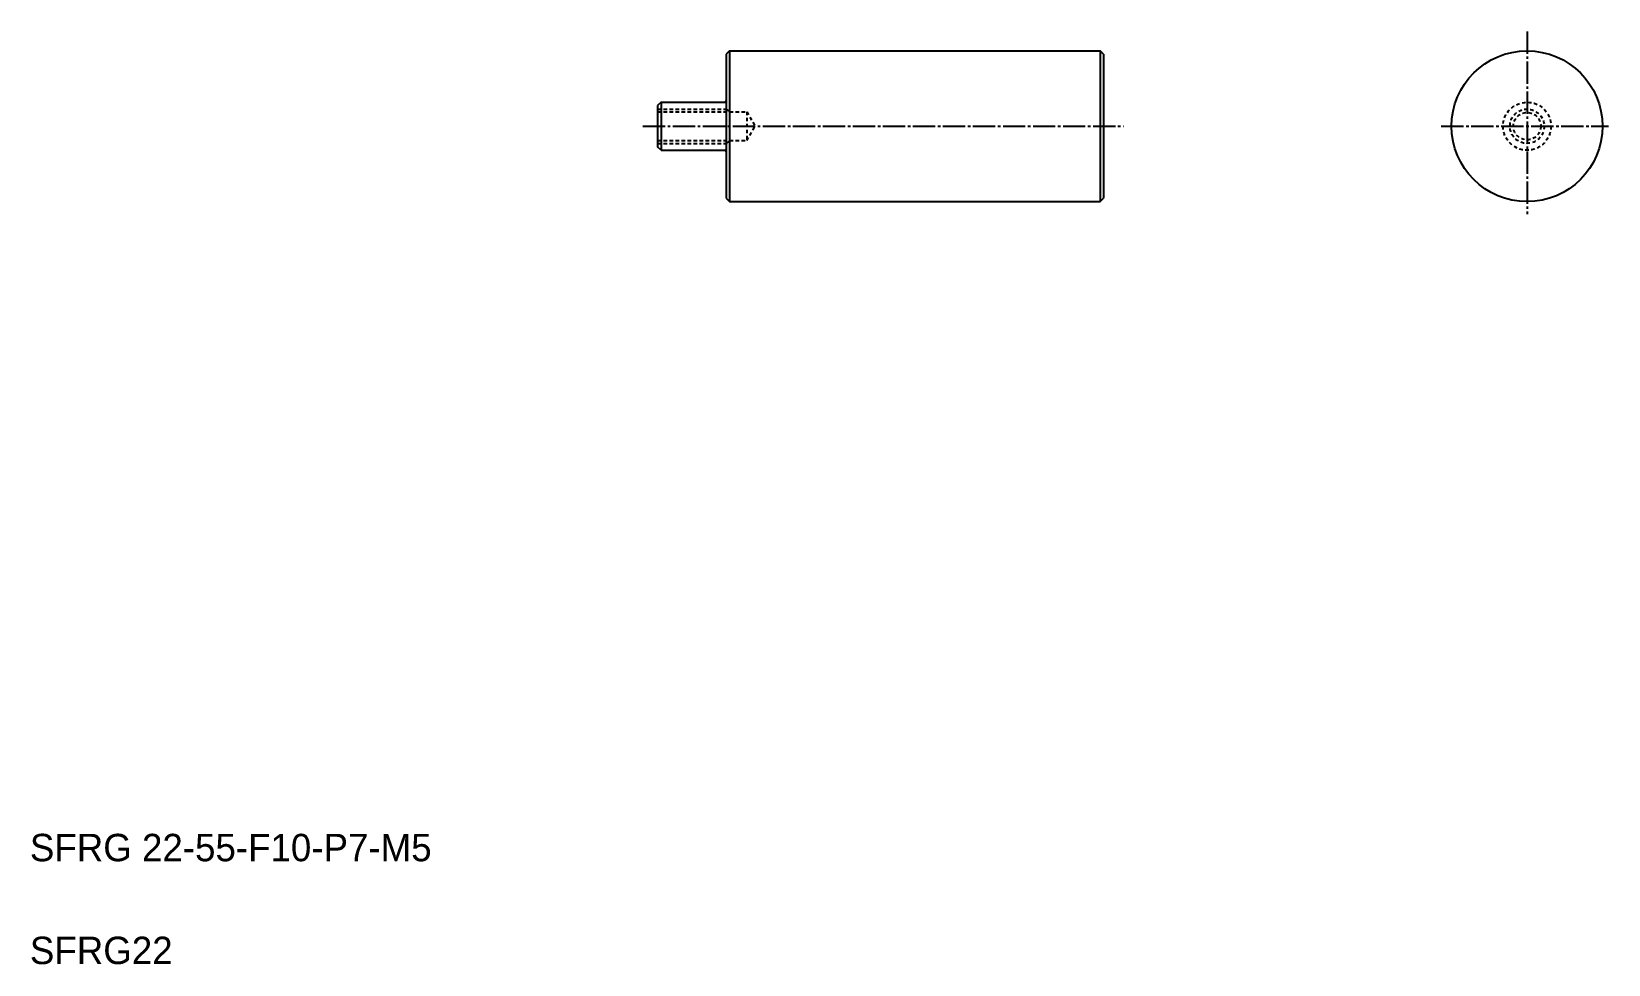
# Model space of a CAD drawing. Extents: x 10 to 240, y 10 to 146.
import ezdxf

# ---------------------------------------------------------------- set-up
doc = ezdxf.new("R2010")
doc.units = 0
doc.header["$LTSCALE"] = 0.25
doc.linetypes.add('CENTER', pattern=[17.5, 13, -1.5, 1.5, -1.5])
doc.linetypes.add('DASHED', pattern=[3.5, 2, -1.5])
doc.layers.get('0').update_dxf_attribs({"linetype": 'CONTINUOUS'})
doc.layers.add('CENTER', color=1, linetype='CENTER')
doc.styles.get("Standard").update_dxf_attribs({"font": 'txt', "height": 3.2})

msp = doc.modelspace()

# ---------------------------------------------------------------- linework, layer by layer
at = {"color": 7, "linetype": 'CONTINUOUS'}
for p, q in [((112, 143.22), (111.5, 142.72)), ((111.5, 142.72), (111.5, 121.72)), ((112, 143.22), (112, 121.22)), ((112, 143.22), (166, 143.22)), ((166, 143.22), (166, 121.22)), ((166.5, 142.72), (166, 143.22)), ((166.5, 142.72), (166.5, 121.72)), ((102, 135.72), (101.5, 135.22)), ((102, 135.72), (111.3, 135.72)), ((102, 135.72), (102, 128.72)), ((101.5, 135.22), (101.5, 129.22)), ((102, 128.72), (101.5, 129.22)), ((102, 128.72), (111.3, 128.72)), ((111.5, 121.72), (112, 121.22)), ((112, 121.22), (166, 121.22)), ((166, 121.22), (166.5, 121.72))]:
    msp.add_line(p, q, dxfattribs=at)
at = {"color": 3, "linetype": 'DASHED'}
for p, q in [((101.5, 134.72), (111.5, 134.72)), ((101.5, 134.32), (114.5, 134.32)), ((111.5, 134.72), (111.5, 129.72)), ((111.5, 134.72), (112.1, 134.37)), ((114.5, 134.32), (115.71, 132.22)), ((114.5, 134.32), (114.5, 130.12)), ((114.5, 130.12), (115.71, 132.22)), ((101.5, 130.12), (114.5, 130.12)), ((101.5, 129.72), (111.5, 129.72)), ((111.5, 129.72), (112.1, 130.07))]:
    msp.add_line(p, q, dxfattribs=at)
at = {"color": 7, "linetype": 'CONTINUOUS'}
msp.add_circle((228.24, 132.22), 11, dxfattribs=at)
at = {"color": 3, "linetype": 'DASHED'}
for radius in [3.5, 2.5, 2]:
    msp.add_circle((228.24, 132.22), radius, dxfattribs=at)
at = {"color": 7, "linetype": 'CONTINUOUS'}
for centre, start, end in [((111.3, 135.92), 270, 0), ((111.3, 128.52), 0, 90)]:
    msp.add_arc(centre, 0.2, start, end, dxfattribs=at)
at = {"layer": 'CENTER', "color": 1, "linetype": 'CENTER'}
for p, q in [((228.24, 146.03), (228.24, 119.37)), ((99.35, 132.22), (169.39, 132.22)), ((215.73, 132.22), (240.1, 132.22))]:
    msp.add_line(p, q, dxfattribs=at)

# ---------------------------------------------------------------- texts
at = {"color": 7, "linetype": 'CONTINUOUS'}
for s, p in [('SFRG 22-55-F10-P7-M5', (10, 25)), ('SFRG22', (10, 10))]:
    msp.add_text(s, height=4, dxfattribs=at).set_placement(p)

doc.saveas('drawing.dxf')
